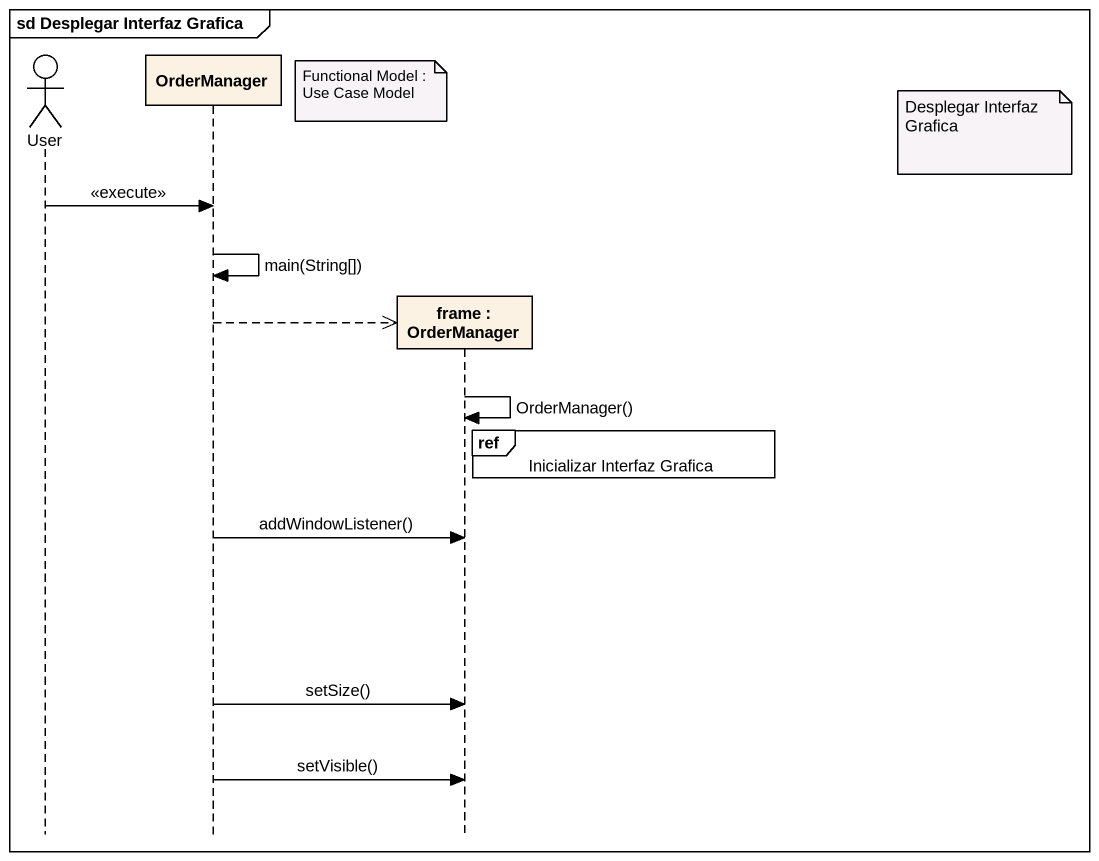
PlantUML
@startuml
mainframe sd Desplegar Interfaz Grafica
hide footbox
actor User
participant OrderManager
participant "frame : OrderManager" as frame_

note left of frame_ : Functional Model : Use Case Model
note right of frame_ : Desplegar Interfaz Grafica
User -> OrderManager : <<execute>>
OrderManager -> OrderManager : main(String[])
OrderManager -->> frame_ **
frame_ -> frame_ : OrderManager()
ref over frame_ : Inicializar Interfaz Grafica
OrderManager -> frame_ : addWindowListener()
OrderManager -> frame_ : setSize()
OrderManager -> frame_ : setVisible()
@enduml
